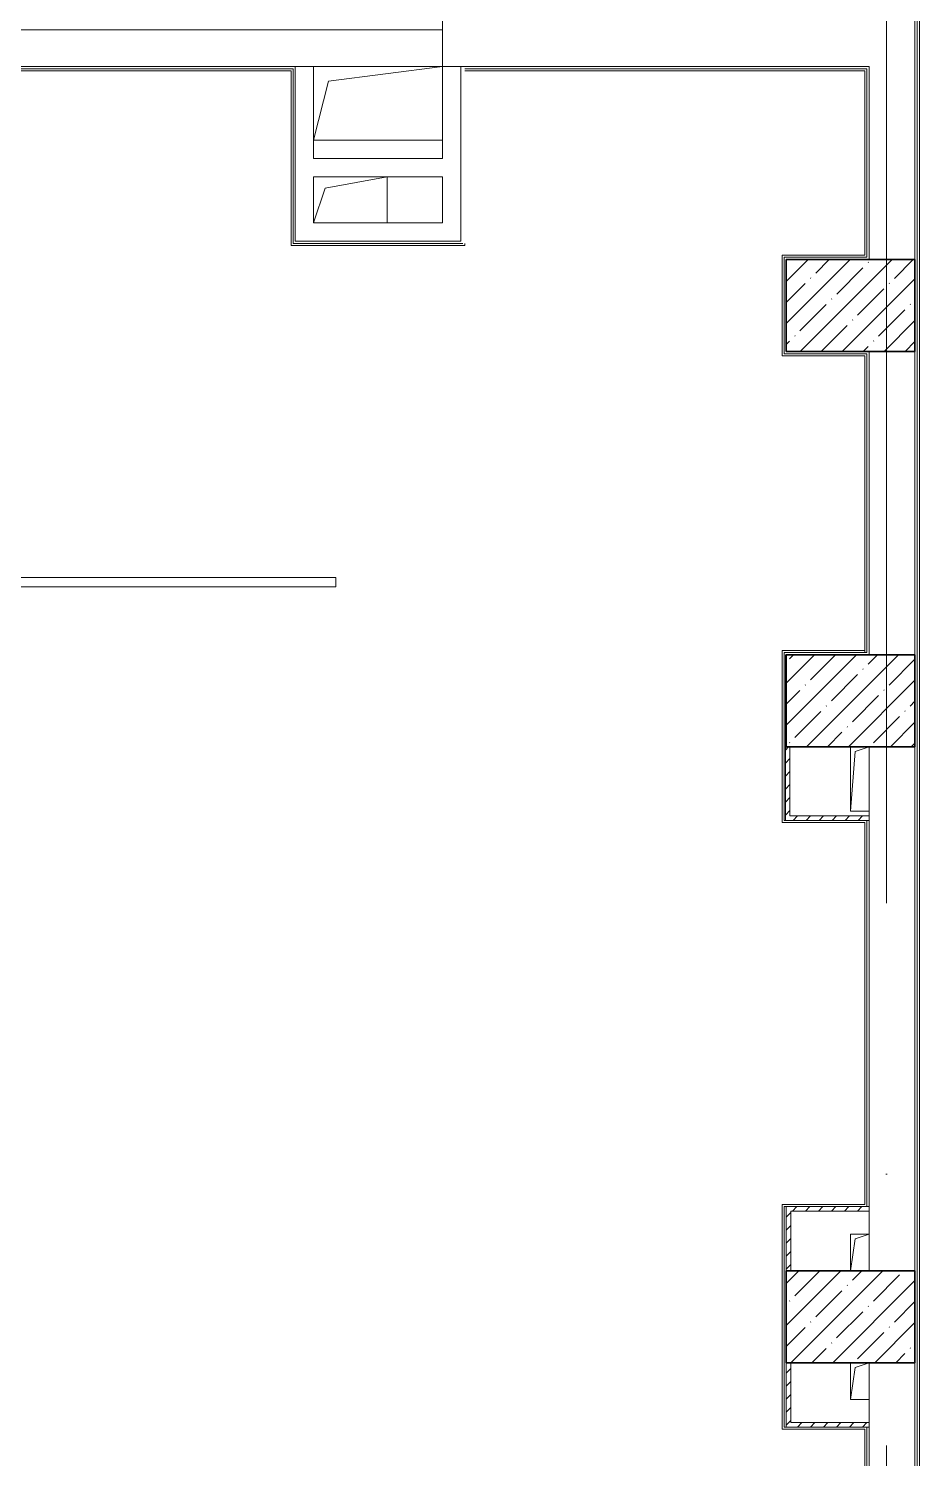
# Model space of a CAD drawing. Header units: millimetres. Extents: x 5993 to 95364, y 94667 to 143522.
# Drawn here: x 43361 to 43755, y 119809 to 120442 of the extents above; entities that cross this region are included whole.
import ezdxf

# ---------------------------------------------------------------- set-up
doc = ezdxf.new("R2010")
doc.units = ezdxf.units.MM
doc.linetypes.add('50_200_ШТРИХ_1Т_ш5_п1_п1_', pattern=[1400, 1000, -200, 0, -200])
for name, color, linetype, lineweight in [('0-2', 7, 'Continuous', 9), ('S-GRID-____-OTLN-1', 7, '50_200_ШТРИХ_1Т_ш5_п1_п1_', 9), ('Несущие колонны', 7, 'Continuous', 9), ('Несущие колонны-1', 7, 'Continuous', 35), ('Обобщенные модели', 7, 'Continuous', 9), ('Ограждение', 7, 'Continuous', 9), ('Перекрытия', 7, 'Continuous', 9), ('Стены', 7, 'Continuous', 9), ('Стены-1', 7, 'Continuous', 13)]:
    doc.layers.add(name, color=color, linetype=linetype, lineweight=lineweight)
doc.layers.add('Штриховка разреза-6', color=1, linetype='Continuous', lineweight=5, true_color=0xff0000)

# ---------------------------------------------------------------- blocks, each defined once
blk = doc.blocks.new('BSC_Колонна _Прямоугольная - 500х700-25279857-АИ2_01_План напольных покрытий и плинтусов 1го этажа _Часть 1_')
at = {"layer": 'Несущие колонны'}
h = blk.add_hatch(dxfattribs=at)
h.set_pattern_fill('FP_6', color=256, style=0, pattern_type=2)
h.set_pattern_definition([(315, (-78250, 25700), (114.04925, 114.04925), []), (315, (-78250, 25585.95), (114.04925, 114.04925), [201.613, -40.323, 3.353, -36.97])])
h.paths.add_polyline_path([(-250, 350), (-250, -350), (250, -350), (250, 350)], flags=0)
at = {"layer": 'Несущие колонны-1'}
for p, q in [((250, 350), (-250, 350)), ((-250, 350), (-250, -350)), ((250, -350), (250, 350)), ((-250, -350), (250, -350))]:
    blk.add_line(p, q, dxfattribs=at)
blk = doc.blocks.new('BSC_Колонна _Прямоугольная - 500х700-25976089-АИ2_01_План напольных покрытий и плинтусов 1го этажа _Часть 1_')
at = {"layer": 'Несущие колонны'}
h = blk.add_hatch(dxfattribs=at)
h.set_pattern_fill('FP_93', color=256, style=0, pattern_type=2)
h.set_pattern_definition([(315, (-76100, 25700), (114.04925, 114.04925), []), (315, (-76100, 25585.95), (114.04925, 114.04925), [201.613, -40.323, 3.353, -36.97])])
h.paths.add_polyline_path([(-250, 350), (-250, -350), (250, -350), (250, 350)], flags=0)
at = {"layer": 'Несущие колонны-1'}
for p, q in [((250, 350), (-250, 350)), ((-250, 350), (-250, -350)), ((250, -350), (250, 350)), ((-250, -350), (250, -350))]:
    blk.add_line(p, q, dxfattribs=at)
blk = doc.blocks.new('BSC_Колонна _Прямоугольная - 500х700-V63-АИ2_01_План напольных покрытий и плинтусов 1го этажа _Часть 1_')
at = {"layer": 'Несущие колонны'}
h = blk.add_hatch(dxfattribs=at)
h.set_pattern_fill('FP_94', color=256, style=0, pattern_type=2)
h.set_pattern_definition([(315, (-72750, 25700), (114.04925, 114.04925), []), (315, (-72750, 25585.95), (114.04925, 114.04925), [201.613, -40.323, 3.353, -36.97])])
h.paths.add_polyline_path([(-250, 350), (-250, -350), (250, -350), (250, 350)], flags=0)
at = {"layer": 'Несущие колонны-1'}
for p, q in [((250, 350), (-250, 350)), ((-250, 350), (-250, -350)), ((250, -350), (250, 350)), ((-250, -350), (250, -350))]:
    blk.add_line(p, q, dxfattribs=at)
blk = doc.blocks.new('AR_Отверстие прямоугольное _в плите_ - AR_Отверстие прямоугольное _в плите_-30511962-АИ2_01_План напольных покрытий и плинтусов 1го этажа _Часть 1_')
at = {"layer": 'Обобщенные модели'}
for p, q in [((-50, 175), (-50, -175)), ((-25, 150), (50, 175)), ((-50, -175), (-25, 150)), ((-50, -175), (50, -175))]:
    blk.add_line(p, q, dxfattribs=at)
blk = doc.blocks.new('AR_Отверстие прямоугольное _в плите_ - AR_Отверстие прямоугольное _в плите_-V266-АИ2_01_План напольных покрытий и плинтусов 1го этажа _Часть 1_')
at = {"layer": 'Обобщенные модели'}
for p, q in [((50, 100), (-50, 100)), ((-50, 100), (-50, -100)), ((-25, 75), (50, 100)), ((-50, -100), (-25, 75))]:
    blk.add_line(p, q, dxfattribs=at)
blk = doc.blocks.new('AR_Отверстие прямоугольное _в плите_ - AR_Отверстие прямоугольное _в плите_-V267-АИ2_01_План напольных покрытий и плинтусов 1го этажа _Часть 1_')
at = {"layer": 'Обобщенные модели'}
for p, q in [((-50, 100), (-50, -100)), ((-25, 75), (50, 100)), ((-50, -100), (-25, 75)), ((-50, -100), (50, -100))]:
    blk.add_line(p, q, dxfattribs=at)
blk = doc.blocks.new('AR_Отверстие прямоугольное _в плите_ - AR_Отверстие прямоугольное _в плите_-V295-АИ2_01_План напольных покрытий и плинтусов 1го этажа _Часть 1_')
at = {"layer": 'Обобщенные модели'}
for p, q in [((-137.5, 62.5), (200, 125)), ((200, -125), (200, 125)), ((-200, -125), (-137.5, 62.5))]:
    blk.add_line(p, q, dxfattribs=at)
blk = doc.blocks.new('AR_Отверстие прямоугольное _в плите_ - AR_Отверстие прямоугольное _в плите_-V296-АИ2_01_План напольных покрытий и плинтусов 1го этажа _Часть 1_')
at = {"layer": 'Обобщенные модели'}
for p, q in [((-270, 120), (350, 200)), ((-350, -200), (-270, 120)), ((-350, -200), (350, -200))]:
    blk.add_line(p, q, dxfattribs=at)
blk = doc.blocks.new('Ограждение_СКБ_Подвал1 - 145_Ограждение_СКБ_Актовый 3-27423400-АИ2_01_План напольных покрытий и плинтусов 1го этажа _Часть 1_')
at = {"layer": 'Ограждение'}
for p, q in [((-10, 25), (10200, 25)), ((-10, -25), (-10, 25)), ((10200, 25), (10200, -25)), ((10200, -25), (-10, -25))]:
    blk.add_line(p, q, dxfattribs=at)

msp = doc.modelspace()

# ---------------------------------------------------------------- linework, layer by layer
at = {"layer": 'S-GRID-____-OTLN-1', "color": 251, "ltscale": 0.6, "true_color": 0x636466}
msp.add_line((43740.36, 121495.1), (43740.36, 119524.33), dxfattribs=at)
at = {"layer": 'Перекрытия'}
for p, q in [((43695.64, 120124.02), (43695.64, 120164.92)), ((43695.64, 120164.92), (43696.05, 120164.92))]:
    msp.add_line(p, q, dxfattribs=at)
at = {"layer": 'Стены'}
for p, q in [((43754, 119616.48), (43754, 121051.15)), ((43754.98, 121050.18), (43754.98, 119617.45)), ((43281.91, 120424.41), (43477.74, 120424.41)), ((43476.85, 120423.51), (43282.8, 120423.51)), ((43476.85, 120346.19), (43476.85, 120423.51)), ((43477.74, 120424.41), (43477.74, 120347.08)), ((43553.85, 120424.41), (43731.7, 120424.41)), ((43730.8, 120423.51), (43553.85, 120423.51)), ((43730.8, 120341.79), (43730.8, 120423.51)), ((43731.7, 120424.41), (43731.7, 120340.9)), ((43553.85, 120346.19), (43476.85, 120346.19)), ((43477.74, 120347.08), (43552.95, 120347.08)), ((43553.85, 120347.08), (43553.85, 120346.19)), ((43694.17, 120341.79), (43730.8, 120341.79)), ((43694.17, 120297.35), (43694.17, 120341.79)), ((43731.7, 120340.9), (43695.07, 120340.9)), ((43695.07, 120340.9), (43695.07, 120298.25)), ((43730.8, 120297.35), (43694.17, 120297.35)), ((43695.07, 120298.25), (43731.7, 120298.25)), ((43730.8, 120165.9), (43730.8, 120297.35)), ((43731.7, 120298.25), (43731.7, 120165.9)), ((43694.17, 120166.79), (43730.8, 120166.79)), ((43694.17, 120090.77), (43694.17, 120166.79)), ((43731.7, 120165.9), (43695.07, 120165.9)), ((43695.07, 120165.9), (43695.07, 120091.66)), ((43730.8, 120090.77), (43694.17, 120090.77)), ((43695.07, 120091.66), (43695.64, 120091.66)), ((43730.8, 119921.63), (43730.8, 120090.77)), ((43731.7, 120091.66), (43731.7, 119920.73)), ((43694.17, 119921.63), (43730.8, 119921.63)), ((43694.17, 119822.16), (43694.17, 119921.63)), ((43696.05, 119920.73), (43695.07, 119920.73)), ((43695.07, 119920.73), (43695.07, 119823.06)), ((43730.8, 119822.16), (43694.17, 119822.16)), ((43695.07, 119823.06), (43696.05, 119823.06)), ((43730.8, 119617.37), (43730.8, 119822.16)), ((43731.7, 119823.06), (43731.7, 119616.48))]:
    msp.add_line(p, q, dxfattribs=at)
at = {"layer": 'Стены-1'}
for p, q in [((43543.84, 120441.66), (43280.93, 120441.66)), ((43543.84, 120445.73), (43543.84, 120425.38)), ((43543.84, 120425.38), (43543.84, 120441.66)), ((43753.02, 120425.38), (43753.02, 120445.73)), ((43280.93, 120425.38), (43543.84, 120425.38)), ((43478.72, 120425.38), (43478.72, 120356.2)), ((43486.86, 120425.38), (43478.72, 120425.38)), ((43486.86, 120384.69), (43486.86, 120425.38)), ((43543.84, 120425.38), (43732.67, 120425.38)), ((43543.84, 120425.38), (43543.84, 120384.69)), ((43551.98, 120425.38), (43543.84, 120425.38)), ((43551.98, 120356.2), (43551.98, 120425.38)), ((43732.67, 120425.38), (43732.67, 120339.92)), ((43753.02, 120339.92), (43753.02, 120425.38)), ((43543.84, 120384.69), (43486.86, 120384.69)), ((43486.86, 120356.2), (43486.86, 120376.55)), ((43486.86, 120376.55), (43543.84, 120376.55)), ((43543.84, 120376.55), (43543.84, 120356.2)), ((43478.72, 120356.2), (43478.72, 120348.06)), ((43543.84, 120356.2), (43486.86, 120356.2)), ((43551.98, 120348.06), (43551.98, 120356.2)), ((43478.72, 120348.06), (43551.98, 120348.06)), ((43732.67, 120299.22), (43732.67, 120164.92)), ((43753.02, 120164.92), (43753.02, 120299.22)), ((43732.67, 120124.22), (43732.67, 119892.24)), ((43753.02, 119892.24), (43753.02, 120124.22)), ((43695.64, 120124.02), (43695.64, 120091.66)), ((43697.67, 120124.02), (43695.64, 120124.02)), ((43697.67, 120093.7), (43697.67, 120124.02)), ((43732.67, 120093.7), (43697.67, 120093.7)), ((43732.67, 120091.66), (43732.67, 120093.7)), ((43695.64, 120091.66), (43732.67, 120091.66)), ((43732.67, 119920.73), (43696.05, 119920.73)), ((43696.05, 119920.73), (43696.05, 119892.24)), ((43698.08, 119918.7), (43732.67, 119918.7)), ((43698.08, 119892.24), (43698.08, 119918.7)), ((43732.67, 119918.7), (43732.67, 119920.73)), ((43696.05, 119851.55), (43696.05, 119823.06)), ((43698.08, 119825.09), (43698.08, 119851.55)), ((43732.67, 119851.55), (43732.67, 119615.5)), ((43753.02, 119778.29), (43753.02, 119851.55)), ((43696.05, 119823.06), (43732.67, 119823.06)), ((43732.67, 119825.09), (43698.08, 119825.09)), ((43732.67, 119823.06), (43732.67, 119825.09))]:
    msp.add_line(p, q, dxfattribs=at)
at = {"layer": 'Штриховка разреза-6'}
for p, q in [((43695.64, 120122.79), (43696.87, 120124.02)), ((43695.64, 120117.04), (43697.67, 120119.07)), ((43695.64, 120111.28), (43697.67, 120113.31)), ((43695.64, 120105.52), (43697.67, 120107.56)), ((43695.64, 120099.77), (43697.67, 120101.8)), ((43695.64, 120094.01), (43697.67, 120096.05)), ((43699.04, 120091.66), (43701.08, 120093.7)), ((43704.8, 120091.66), (43706.84, 120093.7)), ((43710.56, 120091.66), (43712.59, 120093.7)), ((43716.31, 120091.66), (43718.35, 120093.7)), ((43722.07, 120091.66), (43724.1, 120093.7)), ((43727.82, 120091.66), (43729.86, 120093.7)), ((43696.05, 119916), (43698.08, 119918.03)), ((43698.75, 119918.7), (43700.78, 119920.73)), ((43704.5, 119918.7), (43706.54, 119920.73)), ((43710.26, 119918.7), (43712.29, 119920.73)), ((43716.01, 119918.7), (43718.05, 119920.73)), ((43721.77, 119918.7), (43723.8, 119920.73)), ((43727.52, 119918.7), (43729.56, 119920.73)), ((43696.05, 119910.24), (43698.08, 119912.28)), ((43696.05, 119904.49), (43698.08, 119906.52)), ((43696.05, 119898.73), (43698.08, 119900.77)), ((43696.05, 119892.98), (43698.08, 119895.01)), ((43696.05, 119846.93), (43698.08, 119848.97)), ((43696.05, 119841.18), (43698.08, 119843.21)), ((43696.05, 119835.42), (43698.08, 119837.46)), ((43696.05, 119829.67), (43698.08, 119831.7)), ((43696.05, 119823.91), (43698.08, 119825.95)), ((43700.95, 119823.06), (43702.98, 119825.09)), ((43706.71, 119823.06), (43708.74, 119825.09)), ((43712.46, 119823.06), (43714.5, 119825.09)), ((43718.22, 119823.06), (43720.25, 119825.09)), ((43723.97, 119823.06), (43726.01, 119825.09)), ((43729.73, 119823.06), (43731.76, 119825.09))]:
    msp.add_line(p, q, dxfattribs=at)

# ---------------------------------------------------------------- block references
at = {"layer": '0-2', "xscale": 0.08139549610658335, "yscale": 0.08139549610658335, "zscale": 0.08139549610658335}
for name, p in [('AR_Отверстие прямоугольное _в плите_ - AR_Отверстие прямоугольное _в плите_-V296-АИ2_01_План напольных покрытий и плинтусов 1го этажа _Часть 1_', (43515.35, 120409.11)), ('AR_Отверстие прямоугольное _в плите_ - AR_Отверстие прямоугольное _в плите_-V295-АИ2_01_План напольных покрытий и плинтусов 1го этажа _Часть 1_', (43503.14, 120366.37)), ('Ограждение_СКБ_Подвал1 - 145_Ограждение_СКБ_Актовый 3-27423400-АИ2_01_План напольных покрытий и плинтусов 1го этажа _Часть 1_', (42666.39, 120197.07)), ('AR_Отверстие прямоугольное _в плите_ - AR_Отверстие прямоугольное _в плите_-30511962-АИ2_01_План напольных покрытий и плинтусов 1го этажа _Часть 1_', (43728.6, 120109.98)), ('AR_Отверстие прямоугольное _в плите_ - AR_Отверстие прямоугольное _в плите_-V266-АИ2_01_План напольных покрытий и плинтусов 1го этажа _Часть 1_', (43728.6, 119900.38)), ('AR_Отверстие прямоугольное _в плите_ - AR_Отверстие прямоугольное _в плите_-V267-АИ2_01_План напольных покрытий и плинтусов 1го этажа _Часть 1_', (43728.6, 119843.41))]:
    msp.add_blockref(name, p, dxfattribs=at)
at = {"layer": '0-2', "xscale": 0.08139549610658335, "yscale": 0.08139549610658335, "zscale": 0.08139549610658335, "rotation": 89.9999999999999}
for name, p in [('BSC_Колонна _Прямоугольная - 500х700-25279857-АИ2_01_План напольных покрытий и плинтусов 1го этажа _Часть 1_', (43724.53, 120319.57)), ('BSC_Колонна _Прямоугольная - 500х700-25976089-АИ2_01_План напольных покрытий и плинтусов 1го этажа _Часть 1_', (43724.53, 120144.57)), ('BSC_Колонна _Прямоугольная - 500х700-V63-АИ2_01_План напольных покрытий и плинтусов 1го этажа _Часть 1_', (43724.53, 119871.9))]:
    msp.add_blockref(name, p, dxfattribs=at)

doc.saveas('drawing.dxf')
